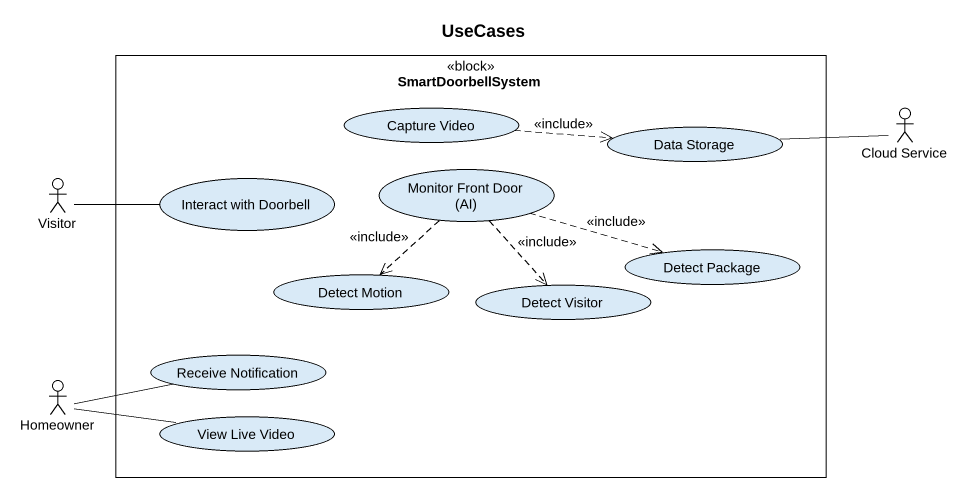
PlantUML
@startuml
title UseCases
rectangle SmartDoorbellSystem <<block>> {
  usecase "Capture Video" as Capture_Video
  usecase "Data Storage" as Data_Storage
  usecase "Interact with Doorbell" as Interact_with_Doorbell
  usecase "Monitor Front Door (AI)" as Monitor_Front_Door_AI
  usecase "Detect Motion" as Detect_Motion
  usecase "Detect Visitor" as Detect_Visitor
  usecase "Detect Package" as Detect_Package
  usecase "Receive Notification" as Receive_Notification
  usecase "View Live Video" as View_Live_Video
}
actor "Cloud Service" as Cloud_Service
actor Visitor
actor Homeowner
Capture_Video .right.> Data_Storage : <<include>>
Cloud_Service -left- Data_Storage
Visitor -right- Interact_with_Doorbell
Monitor_Front_Door_AI ..> Detect_Motion : <<include>>
Monitor_Front_Door_AI ..> Detect_Visitor : <<include>>
Monitor_Front_Door_AI .right.> Detect_Package : <<include>>
Homeowner -right- Receive_Notification
Homeowner -right- View_Live_Video
@enduml
